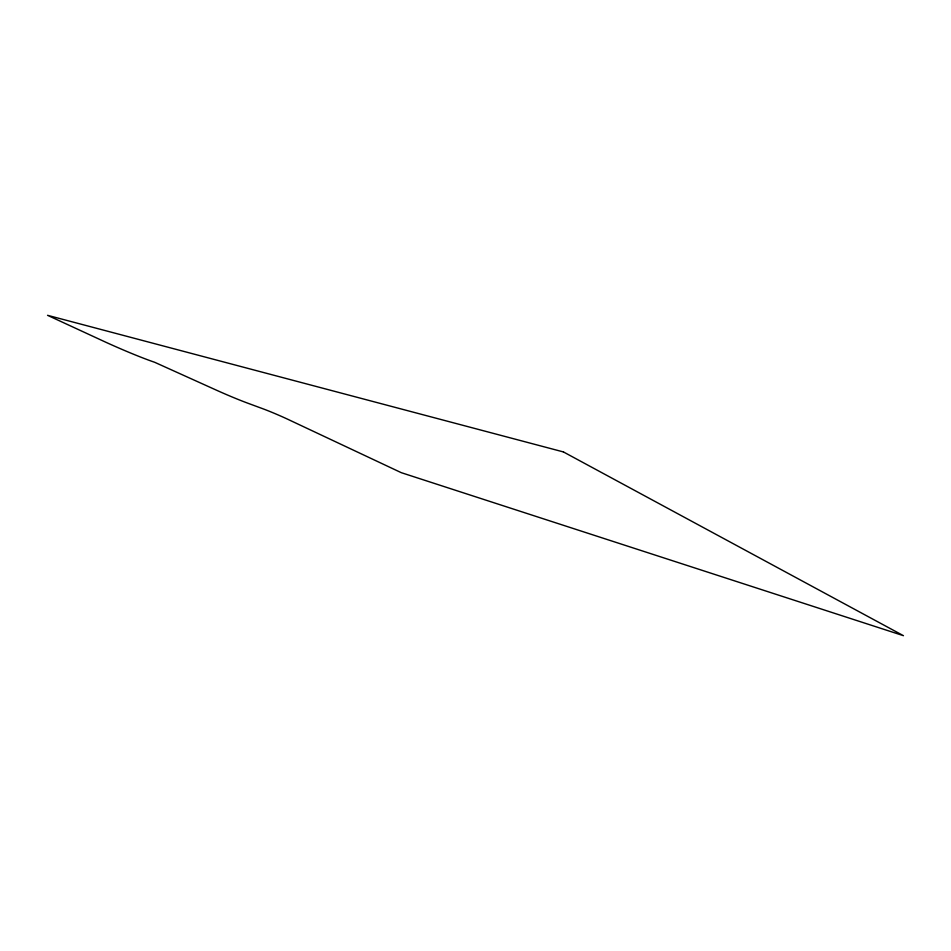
<?xml version="1.0" encoding="UTF-8"?>
<svg xmlns="http://www.w3.org/2000/svg" width="951" height="951" viewBox="0 0 951 951"><rect width="100%" height="100%" fill="white"/><g stroke="black" fill="none" stroke-linecap="round" stroke-linejoin="round"><path stroke-width="1.43" d="M563.432 451.939L47.55 315.316L106.215 342.419A55.538 3.733 23.9 0 0 154.644 362.272L215.069 389.553A42.213 2.877 23.6 0 0 249.174 403.7L260.693 407.955A27.294 1.819 23.4 0 1 291.196 420.889L401.274 472.671L903.45 635.684L563.432 451.939"/></g></svg>
